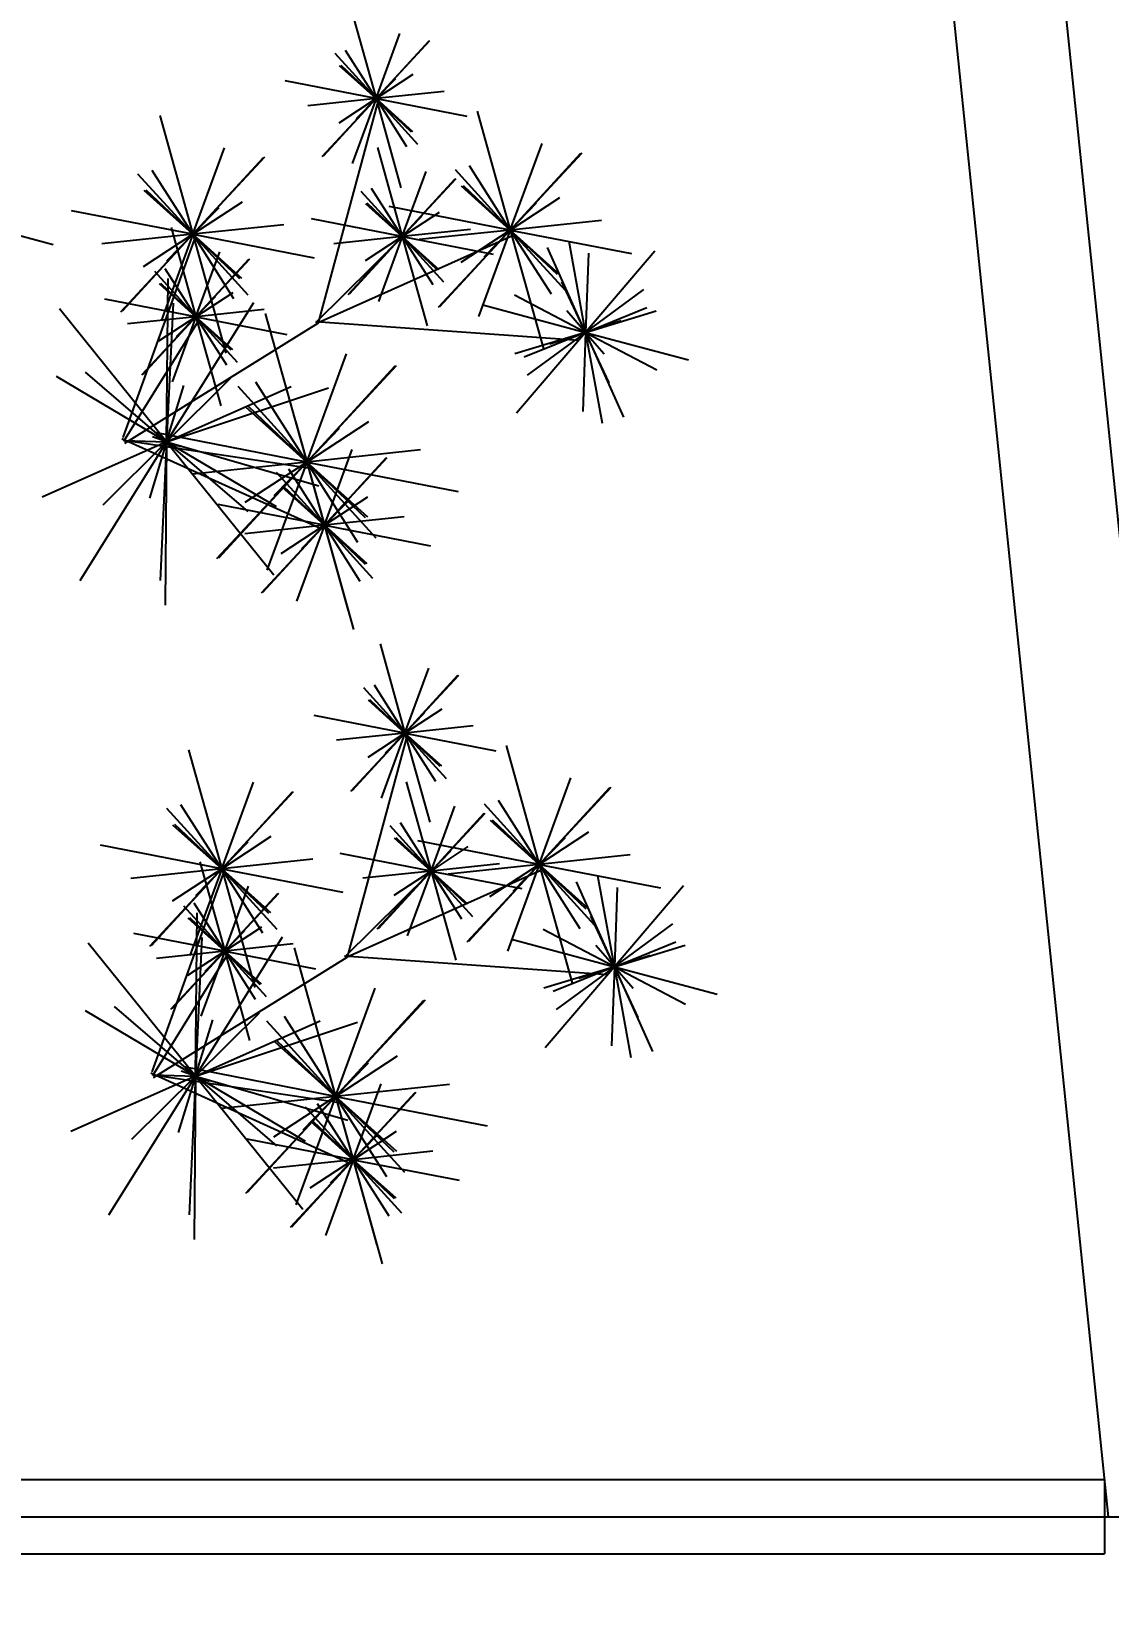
# Model space of a CAD drawing. Extents: x 2634 to 2816, y 1224 to 1357.
# Drawn here: x 2651.578 to 2653.026, y 1301.545 to 1303.673 of the extents above; entities that cross this region are included whole.
import ezdxf

# ---------------------------------------------------------------- set-up
doc = ezdxf.new("R2010")
doc.units = 0
doc.header["$LTSCALE"] = 35
doc.layers.get('0').update_dxf_attribs({"linetype": 'CONTINUOUS'})
doc.layers.get('DEFPOINTS').update_dxf_attribs({"linetype": 'CONTINUOUS'})
for name, color, linetype in [('ALVENARIA', 1, 'CONTINUOUS'), ('ESPEC', 2, 'CONTINUOUS'), ('FRACA', 2, 'CONTINUOUS'), ('MÉDIA', 4, 'CONTINUOUS')]:
    doc.layers.add(name, color=color, linetype=linetype)
doc.styles.add('REGUA60', font='times.ttf', dxfattribs={"width": 1.3})
doc.dimstyles.new('STANDARD$0', dxfattribs={"dimscale": 0.75, "dimtxt": 1.5, "dimasz": 0.01, "dimexe": 2, "dimexo": 3, "dimgap": 0.98, "dimtad": 1, "dimrnd": 0.5, "dimdsep": 46, "dimlunit": 6, "dimtxsty": 'REGUA60', "dimblk1": 'ARCHTICK', "dimblk2": 'ARCHTICK', "dimsah": 1, "dimcen": 4, "dimdle": 4, "dimclrt": 2, "dimaunit": 1, "dimadec": 0, "dimazin": 0, "dimtfac": 1, "dimtdec": 4, "dimtofl": 0, "dimtmove": 0, "dimatfit": 3, "dimldrblk": 'ARCHTICK', "dimfxl": 1, "dimtolj": 1, "dimtzin": 0, "dimarcsym": 0})

# ---------------------------------------------------------------- blocks, each defined once
blk = doc.blocks.new('*D7')
at = {"layer": 'DEFPOINTS', "color": 0}
for p in [(2637.0464, 1301.6763), (2653.1764, 1301.6763), (2653.1764, 1301.2451)]:
    blk.add_point(p, dxfattribs=at)
at = {"layer": 'ESPEC', "color": 0}
for p, q in [((2637.0464, 1301.4513), (2637.0464, 1301.0951)), ((2653.1764, 1301.4513), (2653.1764, 1301.0951)), ((2637.2339, 1301.2451), (2652.9889, 1301.2451))]:
    blk.add_line(p, q, dxfattribs=at)
for points in [[(2637.2339, 1301.2764), (2637.2339, 1301.2139), (2637.0464, 1301.2451)], [(2652.9889, 1301.2764), (2652.9889, 1301.2139), (2653.1764, 1301.2451)]]:
    blk.add_solid(points, dxfattribs=at)
at = {"layer": 'ESPEC', "color": 2, "insert": (2645.1102, 1301.3775), "char_height": 0.1125, "attachment_point": 5, "style": 'REGUA60'}
blk.add_mtext('\\A1;16.13', dxfattribs=at)
blk = doc.blocks.new('_ARCHTICK')
at = {"color": 0, "linetype": 'ByBlock', "const_width": 0.15}
blk.add_lwpolyline([(-0.5, -0.5), (0.5, 0.5)], dxfattribs=at)
blk = doc.blocks.new('*D27')
at = {"layer": 'DEFPOINTS', "color": 0}
for p in [(2652.2525, 1309.1763), (2653.3841, 1309.1763), (2653.0102, 1301.8263)]:
    blk.add_point(p, dxfattribs=at)
at = {"layer": 'ESPEC', "color": 0}
for p, q in [((2652.4775, 1309.1763), (2653.5341, 1309.1763)), ((2653.3841, 1302.0138), (2653.3841, 1308.9888)), ((2653.2352, 1301.8263), (2653.5341, 1301.8263))]:
    blk.add_line(p, q, dxfattribs=at)
for points in [[(2653.3528, 1308.9888), (2653.4153, 1308.9888), (2653.3841, 1309.1763)], [(2653.3528, 1302.0138), (2653.4153, 1302.0138), (2653.3841, 1301.8263)]]:
    blk.add_solid(points, dxfattribs=at)
at = {"layer": 'ESPEC', "color": 2, "insert": (2653.2517, 1306.0612), "char_height": 0.1125, "attachment_point": 5, "rotation": 90, "style": 'REGUA60'}
blk.add_mtext('\\A1;7.35', dxfattribs=at)

msp = doc.modelspace()

# ---------------------------------------------------------------- linework, layer by layer
at = {"layer": 'ALVENARIA'}
for p, q in [((2650.481, 1327.8263), (2653.1764, 1301.6763)), ((2651.9279, 1312.3263), (2653.0256, 1301.6763)), ((2637.0464, 1301.6763), (2653.1764, 1301.6763))]:
    msp.add_line(p, q, dxfattribs=at)
at = {"layer": 'FRACA', "extrusion": (0.784934, 0.218464, -0.579786)}
for p, q in [((2652.0077, 1303.7032, -0.044), (2652.0411, 1303.5833, -0.044)), ((2652.0411, 1303.5833, -0.044), (2652.1123, 1303.6609, 0.0224)), ((2652.0411, 1303.5833, -0.044), (2651.992, 1303.6274, 0.0616)), ((2652.0411, 1303.5833, -0.044), (2651.994, 1303.628, -0.1502)), ((2652.0411, 1303.5833, -0.044), (2651.9188, 1303.6071, -0.0451)), ((2652.0411, 1303.5833, -0.044), (2651.9698, 1303.5057, -0.1103)), ((2652.0411, 1303.5833, -0.044), (2652.0902, 1303.5392, -0.1496)), ((2652.0411, 1303.5833, -0.044), (2652.1633, 1303.5595, -0.0429)), ((2652.0411, 1303.5833, -0.044), (2652.0881, 1303.5386, 0.0623)), ((2652.0411, 1303.5833, -0.044), (2652.0744, 1303.4633, -0.044)), ((2651.7503, 1303.5607, -0.2874), (2651.7948, 1303.4008, -0.2874)), ((2652.1771, 1303.5666, -0.196), (2652.2216, 1303.4066, -0.196)), ((2652.0429, 1303.5177, 0.1877), (2652.0763, 1303.3978, 0.1877)), ((2652.2216, 1303.4066, -0.196), (2652.3166, 1303.5101, -0.1076)), ((2651.7948, 1303.4008, -0.2874), (2651.8898, 1303.5043, -0.1989)), ((2652.0763, 1303.3978, 0.1877), (2652.1475, 1303.4754, 0.2541)), ((2652.2216, 1303.4066, -0.196), (2652.1561, 1303.4655, -0.0553)), ((2652.2216, 1303.4066, -0.196), (2652.1588, 1303.4662, -0.3377)), ((2651.7948, 1303.4008, -0.2874), (2651.7293, 1303.4596, -0.1466)), ((2651.7948, 1303.4008, -0.2874), (2651.732, 1303.4604, -0.4291)), ((2652.0763, 1303.3978, 0.1877), (2652.0272, 1303.4419, 0.2933)), ((2652.0763, 1303.3978, 0.1877), (2652.0292, 1303.4425, 0.0815)), ((2651.7948, 1303.4008, -0.2874), (2651.6318, 1303.4325, -0.2889)), ((2652.0763, 1303.3978, 0.1877), (2651.9541, 1303.4216, 0.1866)), ((2652.2216, 1303.4066, -0.196), (2652.0586, 1303.4384, -0.1975)), ((2651.7948, 1303.4008, -0.2874), (2651.6998, 1303.2973, -0.3759)), ((2651.7655, 1303.4099, -0.03), (2651.7988, 1303.29, -0.03)), ((2651.7948, 1303.4008, -0.2874), (2651.8602, 1303.342, -0.4282)), ((2651.7948, 1303.4008, -0.2874), (2651.9577, 1303.3691, -0.286)), ((2651.7948, 1303.4008, -0.2874), (2651.8575, 1303.3412, -0.1457)), ((2651.7948, 1303.4008, -0.2874), (2651.8393, 1303.2409, -0.2874)), ((2652.2216, 1303.4066, -0.196), (2652.1266, 1303.3031, -0.2845)), ((2652.2216, 1303.4066, -0.196), (2652.287, 1303.3478, -0.3368)), ((2652.2216, 1303.4066, -0.196), (2652.3846, 1303.3749, -0.1946)), ((2652.2216, 1303.4066, -0.196), (2652.2844, 1303.3471, -0.0544)), ((2652.2216, 1303.4066, -0.196), (2652.2661, 1303.2467, -0.196)), ((2652.0763, 1303.3978, 0.1877), (2652.005, 1303.3202, 0.1214)), ((2652.0763, 1303.3978, 0.1877), (2652.1254, 1303.3536, 0.0821)), ((2652.0763, 1303.3978, 0.1877), (2652.1985, 1303.374, 0.1888)), ((2652.0763, 1303.3978, 0.1877), (2652.1234, 1303.3531, 0.294)), ((2652.0763, 1303.3978, 0.1877), (2652.1097, 1303.2778, 0.1877)), ((2651.7988, 1303.29, -0.03), (2651.8701, 1303.3676, 0.0363)), ((2651.7988, 1303.29, -0.03), (2651.7518, 1303.3347, -0.1363)), ((2651.7988, 1303.29, -0.03), (2651.6766, 1303.3138, -0.0311)), ((2651.7988, 1303.29, -0.03), (2651.7498, 1303.3341, 0.0755)), ((2651.8922, 1303.2945, -0.1847), (2651.9479, 1303.0946, -0.1847)), ((2651.7988, 1303.29, -0.03), (2651.7276, 1303.2124, -0.0964)), ((2651.7988, 1303.29, -0.03), (2651.8479, 1303.2459, -0.1356)), ((2651.7988, 1303.29, -0.03), (2651.9211, 1303.2662, -0.029)), ((2651.7988, 1303.29, -0.03), (2651.8459, 1303.2453, 0.0762)), ((2651.7988, 1303.29, -0.03), (2651.8322, 1303.17, -0.03)), ((2651.9479, 1303.0946, -0.1847), (2652.0666, 1303.224, -0.0741)), ((2651.9479, 1303.0946, -0.1847), (2651.8661, 1303.1682, -0.0088)), ((2651.9479, 1303.0946, -0.1847), (2651.8694, 1303.1691, -0.3618)), ((2651.9327, 1303.1495, 0.1657), (2651.9716, 1303.0096, 0.1657)), ((2651.9479, 1303.0946, -0.1847), (2651.7442, 1303.1342, -0.1866)), ((2651.9479, 1303.0946, -0.1847), (2651.8291, 1302.9652, -0.2953)), ((2651.9479, 1303.0946, -0.1847), (2652.0297, 1303.0211, -0.3607)), ((2651.9479, 1303.0946, -0.1847), (2652.1516, 1303.055, -0.1829)), ((2651.9479, 1303.0946, -0.1847), (2652.0263, 1303.0201, -0.0077)), ((2651.9479, 1303.0946, -0.1847), (2652.0035, 1302.8947, -0.1847)), ((2651.9716, 1303.0096, 0.1657), (2652.0547, 1303.1001, 0.2431)), ((2651.9716, 1303.0096, 0.1657), (2651.9143, 1303.0611, 0.2889)), ((2651.9716, 1303.0096, 0.1657), (2651.9167, 1303.0617, 0.0418)), ((2651.9716, 1303.0096, 0.1657), (2651.829, 1303.0373, 0.1644)), ((2651.9716, 1303.0096, 0.1657), (2651.8885, 1302.919, 0.0883)), ((2651.9716, 1303.0096, 0.1657), (2652.0289, 1302.9581, 0.0425)), ((2651.9716, 1303.0096, 0.1657), (2652.1142, 1302.9818, 0.167)), ((2651.9716, 1303.0096, 0.1657), (2652.0265, 1302.9574, 0.2897)), ((2651.9716, 1303.0096, 0.1657), (2652.0106, 1302.8696, 0.1657)), ((2652.0465, 1302.8501, -0.044), (2652.0799, 1302.7302, -0.044)), ((2652.0799, 1302.7302, -0.044), (2652.1511, 1302.8078, 0.0224)), ((2652.0799, 1302.7302, -0.044), (2652.0308, 1302.7743, 0.0616)), ((2652.0799, 1302.7302, -0.044), (2652.0328, 1302.7749, -0.1502)), ((2652.0799, 1302.7302, -0.044), (2651.9577, 1302.7539, -0.0451)), ((2652.0799, 1302.7302, -0.044), (2652.0086, 1302.6525, -0.1103)), ((2652.0799, 1302.7302, -0.044), (2652.1133, 1302.6102, -0.044)), ((2652.0799, 1302.7302, -0.044), (2652.127, 1302.6855, 0.0623)), ((2652.0799, 1302.7302, -0.044), (2652.2021, 1302.7064, -0.0429)), ((2652.0799, 1302.7302, -0.044), (2652.129, 1302.686, -0.1496)), ((2651.7891, 1302.7076, -0.2874), (2651.8336, 1302.5477, -0.2874)), ((2652.2159, 1302.7134, -0.196), (2652.2604, 1302.5535, -0.196)), ((2652.0817, 1302.6646, 0.1877), (2652.1151, 1302.5446, 0.1877)), ((2652.2604, 1302.5535, -0.196), (2652.3554, 1302.657, -0.1076)), ((2651.8336, 1302.5477, -0.2874), (2651.9286, 1302.6512, -0.1989)), ((2652.1151, 1302.5446, 0.1877), (2652.1864, 1302.6223, 0.2541)), ((2652.2604, 1302.5535, -0.196), (2652.195, 1302.6124, -0.0553)), ((2652.2604, 1302.5535, -0.196), (2652.1976, 1302.6131, -0.3377)), ((2651.8336, 1302.5477, -0.2874), (2651.7681, 1302.6065, -0.1466)), ((2651.8336, 1302.5477, -0.2874), (2651.7708, 1302.6073, -0.4291)), ((2651.8336, 1302.5477, -0.2874), (2651.6706, 1302.5794, -0.2889)), ((2652.1151, 1302.5446, 0.1877), (2652.066, 1302.5888, 0.2933)), ((2652.1151, 1302.5446, 0.1877), (2652.068, 1302.5893, 0.0815)), ((2652.2604, 1302.5535, -0.196), (2652.0975, 1302.5852, -0.1975)), ((2651.8336, 1302.5477, -0.2874), (2651.7386, 1302.4442, -0.3759)), ((2651.8043, 1302.5568, -0.03), (2651.8377, 1302.4369, -0.03)), ((2651.8336, 1302.5477, -0.2874), (2651.8781, 1302.3878, -0.2874)), ((2651.8336, 1302.5477, -0.2874), (2651.8964, 1302.4881, -0.1457)), ((2651.8336, 1302.5477, -0.2874), (2651.9966, 1302.516, -0.286)), ((2651.8336, 1302.5477, -0.2874), (2651.899, 1302.4888, -0.4282)), ((2652.1151, 1302.5446, 0.1877), (2651.9929, 1302.5684, 0.1866)), ((2652.2604, 1302.5535, -0.196), (2652.1654, 1302.45, -0.2845)), ((2652.2604, 1302.5535, -0.196), (2652.3049, 1302.3936, -0.196)), ((2652.2604, 1302.5535, -0.196), (2652.3232, 1302.4939, -0.0544)), ((2652.2604, 1302.5535, -0.196), (2652.4234, 1302.5218, -0.1946)), ((2652.2604, 1302.5535, -0.196), (2652.3259, 1302.4947, -0.3368)), ((2652.1151, 1302.5446, 0.1877), (2652.0439, 1302.467, 0.1214)), ((2652.1151, 1302.5446, 0.1877), (2652.1485, 1302.4247, 0.1877)), ((2652.1151, 1302.5446, 0.1877), (2652.1622, 1302.5, 0.294)), ((2652.1151, 1302.5446, 0.1877), (2652.2373, 1302.5209, 0.1888)), ((2652.1151, 1302.5446, 0.1877), (2652.1642, 1302.5005, 0.0821)), ((2651.8377, 1302.4369, -0.03), (2651.9089, 1302.5145, 0.0363)), ((2651.8377, 1302.4369, -0.03), (2651.7886, 1302.481, 0.0755)), ((2651.8377, 1302.4369, -0.03), (2651.7906, 1302.4816, -0.1363)), ((2651.8377, 1302.4369, -0.03), (2651.7155, 1302.4606, -0.0311)), ((2651.9311, 1302.4414, -0.1847), (2651.9867, 1302.2415, -0.1847)), ((2651.8377, 1302.4369, -0.03), (2651.7664, 1302.3592, -0.0964)), ((2651.8377, 1302.4369, -0.03), (2651.8711, 1302.3169, -0.03)), ((2651.8377, 1302.4369, -0.03), (2651.8848, 1302.3922, 0.0762)), ((2651.8377, 1302.4369, -0.03), (2651.9599, 1302.4131, -0.029)), ((2651.8377, 1302.4369, -0.03), (2651.8868, 1302.3927, -0.1356)), ((2651.9867, 1302.2415, -0.1847), (2652.1055, 1302.3709, -0.0741)), ((2651.9867, 1302.2415, -0.1847), (2651.9049, 1302.315, -0.0088)), ((2651.9867, 1302.2415, -0.1847), (2651.9082, 1302.316, -0.3618)), ((2651.9715, 1302.2964, 0.1657), (2652.0104, 1302.1564, 0.1657)), ((2651.9867, 1302.2415, -0.1847), (2651.783, 1302.2811, -0.1866)), ((2651.9867, 1302.2415, -0.1847), (2651.868, 1302.1121, -0.2953)), ((2651.9867, 1302.2415, -0.1847), (2652.0423, 1302.0416, -0.1847)), ((2651.9867, 1302.2415, -0.1847), (2652.0652, 1302.167, -0.0077)), ((2651.9867, 1302.2415, -0.1847), (2652.1904, 1302.2019, -0.1829)), ((2651.9867, 1302.2415, -0.1847), (2652.0685, 1302.1679, -0.3607)), ((2652.0104, 1302.1564, 0.1657), (2652.0936, 1302.247, 0.2431)), ((2652.0104, 1302.1564, 0.1657), (2651.9532, 1302.2079, 0.2889)), ((2652.0104, 1302.1564, 0.1657), (2651.9555, 1302.2086, 0.0418)), ((2652.0104, 1302.1564, 0.1657), (2651.8678, 1302.1842, 0.1644)), ((2652.0104, 1302.1564, 0.1657), (2651.9273, 1302.0659, 0.0883)), ((2652.0104, 1302.1564, 0.1657), (2652.0494, 1302.0165, 0.1657)), ((2652.0104, 1302.1564, 0.1657), (2652.0654, 1302.1043, 0.2897)), ((2652.0104, 1302.1564, 0.1657), (2652.153, 1302.1287, 0.167)), ((2652.0104, 1302.1564, 0.1657), (2652.0677, 1302.105, 0.0425))]:
    msp.add_line(p, q, dxfattribs=at)
at = {"layer": 'FRACA', "extrusion": (-0.801363, -0.443394, -0.401521)}
for p, q in [((2652.0411, 1303.5833, -0.044), (2652.0731, 1303.6707, -0.0361)), ((2651.9855, 1303.6444, -0.0005), (2652.0411, 1303.5833, -0.044)), ((2652.0411, 1303.5833, -0.044), (2652, 1303.6478, -0.0975)), ((2652.0411, 1303.5833, -0.044), (2652.0911, 1303.616, -0.1157)), ((2652.0411, 1303.5833, -0.044), (2652.0676, 1303.6105, 0.0413)), ((2652.0411, 1303.5833, -0.044), (2651.991, 1303.5505, 0.0278)), ((2652.0411, 1303.5833, -0.044), (2652.009, 1303.4959, -0.0518)), ((2652.0411, 1303.5833, -0.044), (2652.0145, 1303.5561, -0.1293)), ((2652.0411, 1303.5833, -0.044), (2652.0821, 1303.5187, 0.0096)), ((2652.0411, 1303.5833, -0.044), (2652.0967, 1303.5222, -0.0875)), ((2651.7948, 1303.4008, -0.2874), (2651.8375, 1303.5173, -0.2769)), ((2652.2216, 1303.4066, -0.196), (2652.2643, 1303.5231, -0.1856)), ((2651.7948, 1303.4008, -0.2874), (2651.74, 1303.4868, -0.3588)), ((2652.0763, 1303.3978, 0.1877), (2652.1083, 1303.4851, 0.1956)), ((2652.1474, 1303.4881, -0.1381), (2652.2216, 1303.4066, -0.196)), ((2652.2216, 1303.4066, -0.196), (2652.1668, 1303.4927, -0.2675)), ((2651.7206, 1303.4823, -0.2294), (2651.7948, 1303.4008, -0.2874)), ((2651.7948, 1303.4008, -0.2874), (2651.8615, 1303.4445, -0.383)), ((2652.0207, 1303.4589, 0.2312), (2652.0763, 1303.3978, 0.1877)), ((2652.0763, 1303.3978, 0.1877), (2652.0352, 1303.4623, 0.1342)), ((2652.2216, 1303.4066, -0.196), (2652.2883, 1303.4503, -0.2917)), ((2652.2216, 1303.4066, -0.196), (2652.257, 1303.443, -0.0823)), ((2651.7948, 1303.4008, -0.2874), (2651.8301, 1303.4371, -0.1737)), ((2652.0763, 1303.3978, 0.1877), (2652.1263, 1303.4305, 0.116)), ((2652.0763, 1303.3978, 0.1877), (2652.1028, 1303.425, 0.273)), ((2651.7948, 1303.4008, -0.2874), (2651.7281, 1303.3571, -0.1918)), ((2651.7948, 1303.4008, -0.2874), (2651.752, 1303.2843, -0.2979)), ((2651.7948, 1303.4008, -0.2874), (2651.7594, 1303.3645, -0.4011)), ((2651.7948, 1303.4008, -0.2874), (2651.8495, 1303.3147, -0.216)), ((2651.7948, 1303.4008, -0.2874), (2651.8689, 1303.3193, -0.3454)), ((2652.2216, 1303.4066, -0.196), (2652.1549, 1303.363, -0.1004)), ((2652.2216, 1303.4066, -0.196), (2652.1788, 1303.2902, -0.2065)), ((2652.2216, 1303.4066, -0.196), (2652.1862, 1303.3703, -0.3098)), ((2652.2216, 1303.4066, -0.196), (2652.2764, 1303.3206, -0.1246)), ((2652.2216, 1303.4066, -0.196), (2652.2957, 1303.3252, -0.254)), ((2651.7988, 1303.29, -0.03), (2651.8309, 1303.3774, -0.0222)), ((2652.0763, 1303.3978, 0.1877), (2652.0263, 1303.365, 0.2595)), ((2652.0763, 1303.3978, 0.1877), (2652.0442, 1303.3104, 0.1799)), ((2652.0763, 1303.3978, 0.1877), (2652.0497, 1303.3705, 0.1024)), ((2652.0763, 1303.3978, 0.1877), (2652.1174, 1303.3332, 0.2413)), ((2652.0763, 1303.3978, 0.1877), (2652.1319, 1303.3367, 0.1442)), ((2651.7432, 1303.3511, 0.0135), (2651.7988, 1303.29, -0.03)), ((2651.7988, 1303.29, -0.03), (2651.7578, 1303.3545, -0.0836)), ((2651.7988, 1303.29, -0.03), (2651.8489, 1303.3227, -0.1018)), ((2651.7988, 1303.29, -0.03), (2651.8254, 1303.3172, 0.0553)), ((2651.7988, 1303.29, -0.03), (2651.7488, 1303.2572, 0.0417)), ((2651.7988, 1303.29, -0.03), (2651.7668, 1303.2026, -0.0379)), ((2651.7988, 1303.29, -0.03), (2651.7723, 1303.2628, -0.1153)), ((2651.7988, 1303.29, -0.03), (2651.8399, 1303.2254, 0.0235)), ((2651.7988, 1303.29, -0.03), (2651.8545, 1303.2289, -0.0735)), ((2651.9479, 1303.0946, -0.1847), (2652.0013, 1303.2402, -0.1716)), ((2651.8552, 1303.1965, -0.1122), (2651.9479, 1303.0946, -0.1847)), ((2651.9479, 1303.0946, -0.1847), (2651.8794, 1303.2022, -0.274)), ((2651.9479, 1303.0946, -0.1847), (2652.0312, 1303.1492, -0.3043)), ((2651.9479, 1303.0946, -0.1847), (2651.9921, 1303.14, -0.0426)), ((2651.9716, 1303.0096, 0.1657), (2652.009, 1303.1115, 0.1749)), ((2651.9479, 1303.0946, -0.1847), (2651.8645, 1303.04, -0.0652)), ((2651.9479, 1303.0946, -0.1847), (2651.8944, 1302.949, -0.1978)), ((2651.9479, 1303.0946, -0.1847), (2651.9037, 1303.0492, -0.3269)), ((2651.9067, 1303.0809, 0.2165), (2651.9716, 1303.0096, 0.1657)), ((2651.9716, 1303.0096, 0.1657), (2651.9237, 1303.0849, 0.1032)), ((2651.9479, 1303.0946, -0.1847), (2652.0163, 1302.987, -0.0955)), ((2651.9479, 1303.0946, -0.1847), (2652.0406, 1302.9928, -0.2572)), ((2651.9716, 1303.0096, 0.1657), (2652.03, 1303.0478, 0.082)), ((2651.9716, 1303.0096, 0.1657), (2652.0026, 1303.0413, 0.2652)), ((2651.9716, 1303.0096, 0.1657), (2651.9133, 1302.9713, 0.2494)), ((2651.9716, 1303.0096, 0.1657), (2651.9342, 1302.9076, 0.1565)), ((2651.9716, 1303.0096, 0.1657), (2651.9407, 1302.9778, 0.0662)), ((2651.9716, 1303.0096, 0.1657), (2652.0195, 1302.9343, 0.2282)), ((2651.9716, 1303.0096, 0.1657), (2652.0365, 1302.9383, 0.115)), ((2652.0799, 1302.7302, -0.044), (2652.1119, 1302.8175, -0.0361)), ((2652.0243, 1302.7913, -0.0005), (2652.0799, 1302.7302, -0.044)), ((2652.0799, 1302.7302, -0.044), (2652.0388, 1302.7947, -0.0975)), ((2652.0799, 1302.7302, -0.044), (2652.1299, 1302.7629, -0.1157)), ((2652.0799, 1302.7302, -0.044), (2652.1064, 1302.7574, 0.0413)), ((2652.0799, 1302.7302, -0.044), (2652.0299, 1302.6974, 0.0278)), ((2652.0799, 1302.7302, -0.044), (2652.0478, 1302.6428, -0.0518)), ((2652.0799, 1302.7302, -0.044), (2652.0534, 1302.7029, -0.1293)), ((2652.0799, 1302.7302, -0.044), (2652.1355, 1302.669, -0.0875)), ((2652.0799, 1302.7302, -0.044), (2652.121, 1302.6656, 0.0096)), ((2651.8336, 1302.5477, -0.2874), (2651.8763, 1302.6642, -0.2769)), ((2652.2604, 1302.5535, -0.196), (2652.3032, 1302.67, -0.1856)), ((2651.8336, 1302.5477, -0.2874), (2651.7788, 1302.6337, -0.3588)), ((2652.1863, 1302.635, -0.1381), (2652.2604, 1302.5535, -0.196)), ((2652.2604, 1302.5535, -0.196), (2652.2056, 1302.6396, -0.2675)), ((2651.7594, 1302.6292, -0.2294), (2651.8336, 1302.5477, -0.2874)), ((2652.1151, 1302.5446, 0.1877), (2652.1472, 1302.632, 0.1956)), ((2651.8336, 1302.5477, -0.2874), (2651.9003, 1302.5913, -0.383)), ((2652.0595, 1302.6058, 0.2312), (2652.1151, 1302.5446, 0.1877)), ((2652.1151, 1302.5446, 0.1877), (2652.074, 1302.6092, 0.1342)), ((2652.2604, 1302.5535, -0.196), (2652.3271, 1302.5972, -0.2917)), ((2652.2604, 1302.5535, -0.196), (2652.2958, 1302.5898, -0.0823)), ((2651.8336, 1302.5477, -0.2874), (2651.869, 1302.584, -0.1737)), ((2652.1151, 1302.5446, 0.1877), (2652.1651, 1302.5774, 0.116)), ((2652.1151, 1302.5446, 0.1877), (2652.1416, 1302.5719, 0.273)), ((2651.8336, 1302.5477, -0.2874), (2651.7669, 1302.504, -0.1918)), ((2651.8336, 1302.5477, -0.2874), (2651.7908, 1302.4312, -0.2979)), ((2651.8336, 1302.5477, -0.2874), (2651.7982, 1302.5114, -0.4011)), ((2651.8336, 1302.5477, -0.2874), (2651.9077, 1302.4662, -0.3454)), ((2651.8336, 1302.5477, -0.2874), (2651.8884, 1302.4616, -0.216)), ((2652.2604, 1302.5535, -0.196), (2652.1937, 1302.5098, -0.1004)), ((2652.2604, 1302.5535, -0.196), (2652.2177, 1302.437, -0.2065)), ((2652.2604, 1302.5535, -0.196), (2652.225, 1302.5172, -0.3098)), ((2652.2604, 1302.5535, -0.196), (2652.3346, 1302.472, -0.254)), ((2652.2604, 1302.5535, -0.196), (2652.3152, 1302.4675, -0.1246)), ((2652.1151, 1302.5446, 0.1877), (2652.0651, 1302.5119, 0.2595)), ((2652.1151, 1302.5446, 0.1877), (2652.083, 1302.4573, 0.1799)), ((2652.1151, 1302.5446, 0.1877), (2652.0886, 1302.5174, 0.1024)), ((2652.1151, 1302.5446, 0.1877), (2652.1707, 1302.4835, 0.1442)), ((2652.1151, 1302.5446, 0.1877), (2652.1562, 1302.4801, 0.2413)), ((2651.8377, 1302.4369, -0.03), (2651.8697, 1302.5242, -0.0222)), ((2651.7821, 1302.498, 0.0135), (2651.8377, 1302.4369, -0.03)), ((2651.8377, 1302.4369, -0.03), (2651.7966, 1302.5014, -0.0836)), ((2651.8377, 1302.4369, -0.03), (2651.8877, 1302.4696, -0.1018)), ((2651.8377, 1302.4369, -0.03), (2651.8642, 1302.4641, 0.0553)), ((2651.8377, 1302.4369, -0.03), (2651.7877, 1302.4041, 0.0417)), ((2651.8377, 1302.4369, -0.03), (2651.8056, 1302.3495, -0.0379)), ((2651.8377, 1302.4369, -0.03), (2651.8111, 1302.4096, -0.1153)), ((2651.8377, 1302.4369, -0.03), (2651.8933, 1302.3757, -0.0735)), ((2651.8377, 1302.4369, -0.03), (2651.8788, 1302.3723, 0.0235)), ((2651.9867, 1302.2415, -0.1847), (2652.0401, 1302.3871, -0.1716)), ((2651.894, 1302.3433, -0.1122), (2651.9867, 1302.2415, -0.1847)), ((2651.9867, 1302.2415, -0.1847), (2651.9182, 1302.349, -0.274)), ((2651.9867, 1302.2415, -0.1847), (2652.0701, 1302.2961, -0.3043)), ((2651.9867, 1302.2415, -0.1847), (2652.0309, 1302.2869, -0.0426)), ((2652.0104, 1302.1564, 0.1657), (2652.0478, 1302.2584, 0.1749)), ((2651.9867, 1302.2415, -0.1847), (2651.9033, 1302.1869, -0.0652)), ((2651.9867, 1302.2415, -0.1847), (2651.9333, 1302.0959, -0.1978)), ((2651.9867, 1302.2415, -0.1847), (2651.9425, 1302.1961, -0.3269)), ((2652.0104, 1302.1564, 0.1657), (2651.9625, 1302.2317, 0.1032)), ((2651.9867, 1302.2415, -0.1847), (2652.0794, 1302.1396, -0.2572)), ((2651.9867, 1302.2415, -0.1847), (2652.0552, 1302.1339, -0.0955)), ((2651.9456, 1302.2277, 0.2165), (2652.0104, 1302.1564, 0.1657)), ((2652.0104, 1302.1564, 0.1657), (2652.0688, 1302.1947, 0.082)), ((2652.0104, 1302.1564, 0.1657), (2652.0414, 1302.1882, 0.2652)), ((2652.0104, 1302.1564, 0.1657), (2651.9521, 1302.1182, 0.2494)), ((2652.0104, 1302.1564, 0.1657), (2651.973, 1302.0545, 0.1565)), ((2652.0104, 1302.1564, 0.1657), (2651.9795, 1302.1247, 0.0662)), ((2652.0104, 1302.1564, 0.1657), (2652.0753, 1302.0851, 0.115)), ((2652.0104, 1302.1564, 0.1657), (2652.0584, 1302.0811, 0.2282))]:
    msp.add_line(p, q, dxfattribs=at)
at = {"layer": 'FRACA', "extrusion": (0.336367, 0.093618, 0.937066)}
for p, q in [((2652.0411, 1303.5833, -0.044), (2652.1136, 1303.6613, -0.1085)), ((2651.9686, 1303.5053, 0.0206), (2652.0411, 1303.5833, -0.044)), ((2652.2216, 1303.4066, -0.196), (2652.3182, 1303.5106, -0.2821)), ((2651.7948, 1303.4008, -0.2874), (2651.8914, 1303.5048, -0.3735)), ((2652.0763, 1303.3978, 0.1877), (2652.1488, 1303.4757, 0.1232)), ((2651.6981, 1303.2968, -0.2013), (2651.7948, 1303.4008, -0.2874)), ((2652.1249, 1303.3027, -0.11), (2652.2216, 1303.4066, -0.196)), ((2652.0038, 1303.3198, 0.2523), (2652.0763, 1303.3978, 0.1877)), ((2651.7988, 1303.29, -0.03), (2651.8713, 1303.368, -0.0946)), ((2651.7264, 1303.212, 0.0345), (2651.7988, 1303.29, -0.03)), ((2651.9479, 1303.0946, -0.1847), (2652.0687, 1303.2246, -0.2924)), ((2651.9716, 1303.0096, 0.1657), (2652.0562, 1303.1005, 0.0904)), ((2651.8271, 1302.9647, -0.0771), (2651.9479, 1303.0946, -0.1847)), ((2651.887, 1302.9186, 0.241), (2651.9716, 1303.0096, 0.1657)), ((2652.0799, 1302.7302, -0.044), (2652.1524, 1302.8081, -0.1085)), ((2652.0074, 1302.6522, 0.0206), (2652.0799, 1302.7302, -0.044)), ((2652.2604, 1302.5535, -0.196), (2652.3571, 1302.6575, -0.2821)), ((2651.8336, 1302.5477, -0.2874), (2651.9302, 1302.6516, -0.3735)), ((2652.1151, 1302.5446, 0.1877), (2652.1876, 1302.6226, 0.1232)), ((2651.7369, 1302.4437, -0.2013), (2651.8336, 1302.5477, -0.2874)), ((2652.1638, 1302.4496, -0.11), (2652.2604, 1302.5535, -0.196)), ((2652.0426, 1302.4667, 0.2523), (2652.1151, 1302.5446, 0.1877)), ((2651.8377, 1302.4369, -0.03), (2651.9102, 1302.5148, -0.0946)), ((2651.7652, 1302.3589, 0.0345), (2651.8377, 1302.4369, -0.03)), ((2651.9867, 1302.2415, -0.1847), (2652.1075, 1302.3714, -0.2924)), ((2651.8659, 1302.1115, -0.0771), (2651.9867, 1302.2415, -0.1847)), ((2652.0104, 1302.1564, 0.1657), (2652.095, 1302.2474, 0.0904)), ((2651.9259, 1302.0655, 0.241), (2652.0104, 1302.1564, 0.1657))]:
    msp.add_line(p, q, dxfattribs=at)
at = {"layer": 'FRACA', "extrusion": (0.261757, 0.706282, -0.657761)}
for p, q in [((2652.1329, 1303.593, -0.0299), (2652.0411, 1303.5833, -0.044)), ((2652.0411, 1303.5833, -0.044), (2651.9493, 1303.5736, -0.0581)), ((2651.7948, 1303.4008, -0.2874), (2651.6724, 1303.3879, -0.3062)), ((2651.9172, 1303.4137, -0.2686), (2651.7948, 1303.4008, -0.2874)), ((2652.1681, 1303.4075, 0.2018), (2652.0763, 1303.3978, 0.1877)), ((2652.2216, 1303.4066, -0.196), (2652.0992, 1303.3937, -0.2148)), ((2652.344, 1303.4196, -0.1773), (2652.2216, 1303.4066, -0.196)), ((2652.0763, 1303.3978, 0.1877), (2651.9845, 1303.3881, 0.1736)), ((2651.8907, 1303.2997, -0.0159), (2651.7988, 1303.29, -0.03)), ((2651.7988, 1303.29, -0.03), (2651.707, 1303.2803, -0.0441)), ((2652.1009, 1303.1108, -0.1612), (2651.9479, 1303.0946, -0.1847)), ((2651.9479, 1303.0946, -0.1847), (2651.7949, 1303.0784, -0.2082)), ((2652.0787, 1303.0209, 0.1822), (2651.9716, 1303.0096, 0.1657)), ((2651.9716, 1303.0096, 0.1657), (2651.8645, 1302.9982, 0.1493)), ((2652.1717, 1302.7399, -0.0299), (2652.0799, 1302.7302, -0.044)), ((2652.0799, 1302.7302, -0.044), (2651.9881, 1302.7205, -0.0581)), ((2651.8336, 1302.5477, -0.2874), (2651.7112, 1302.5347, -0.3062)), ((2651.956, 1302.5606, -0.2686), (2651.8336, 1302.5477, -0.2874)), ((2652.2069, 1302.5543, 0.2018), (2652.1151, 1302.5446, 0.1877)), ((2652.2604, 1302.5535, -0.196), (2652.138, 1302.5406, -0.2148)), ((2652.3828, 1302.5665, -0.1773), (2652.2604, 1302.5535, -0.196)), ((2652.1151, 1302.5446, 0.1877), (2652.0233, 1302.5349, 0.1736)), ((2651.9295, 1302.4466, -0.0159), (2651.8377, 1302.4369, -0.03)), ((2651.8377, 1302.4369, -0.03), (2651.7459, 1302.4272, -0.0441)), ((2652.1397, 1302.2576, -0.1612), (2651.9867, 1302.2415, -0.1847)), ((2651.9867, 1302.2415, -0.1847), (2651.8337, 1302.2253, -0.2082)), ((2652.1175, 1302.1678, 0.1822), (2652.0104, 1302.1564, 0.1657)), ((2652.0104, 1302.1564, 0.1657), (2651.9033, 1302.1451, 0.1493))]:
    msp.add_line(p, q, dxfattribs=at)
at = {"layer": 'FRACA', "extrusion": (-0.26813, 0.963383, -1.83772e-16)}
for p, q in [((2651.9638, 1303.282, 0.0007), (2652.0432, 1303.5757, -0.044)), ((2651.9635, 1303.2822), (2652.2237, 1303.399, -0.196)), ((2651.7012, 1303.1277, 0.0036), (2651.7969, 1303.3932, -0.2874)), ((2651.7019, 1303.1228, 0.0043), (2651.801, 1303.2824, -0.03)), ((2651.7033, 1303.1201, 0.0036), (2651.9636, 1303.2818, 0.0007)), ((2651.7024, 1303.1239, 0.0029), (2651.95, 1303.087, -0.1847)), ((2652.0027, 1302.4289, 0.0007), (2652.082, 1302.7225, -0.044)), ((2651.74, 1302.2746, 0.0036), (2651.8357, 1302.54, -0.2874)), ((2652.0024, 1302.4291), (2652.2625, 1302.5459, -0.196)), ((2651.7408, 1302.2696, 0.0043), (2651.8398, 1302.4292, -0.03)), ((2651.7421, 1302.267, 0.0036), (2652.0024, 1302.4287, 0.0007)), ((2651.7412, 1302.2707, 0.0029), (2651.9888, 1302.2338, -0.1847))]:
    msp.add_line(p, q, dxfattribs=at)
at = {"layer": 'FRACA', "extrusion": (-0.376266, 0.119452, 0.918779)}
for p, q in [((2651.4686, 1303.4241, 0.0499), (2651.6068, 1303.3872, 0.0747)), ((2652.1845, 1303.3059, 0.025), (2652.3228, 1303.269, 0.0499)), ((2652.3228, 1303.269, 0.0499), (2652.4611, 1303.2321, 0.0747)), ((2652.2233, 1302.4528, 0.025), (2652.3616, 1302.4159, 0.0499)), ((2652.3616, 1302.4159, 0.0499), (2652.4999, 1302.379, 0.0747))]:
    msp.add_line(p, q, dxfattribs=at)
at = {"layer": 'FRACA', "extrusion": (0.509604, 0.710718, -0.484958)}
for p, q in [((2651.9602, 1303.2821, 0.0052), (2652.0743, 1303.395, 0.1897)), ((2651.6993, 1303.1263, 0.0081), (2651.9681, 1303.0046, 0.1691)), ((2651.999, 1302.429, 0.0052), (2652.1131, 1302.5418, 0.1897)), ((2651.7381, 1302.2732, 0.0081), (2652.0069, 1302.1515, 0.1691))]:
    msp.add_line(p, q, dxfattribs=at)
at = {"layer": 'FRACA', "extrusion": (0.744227, -0.659012, 0.108762)}
for p, q in [((2652.3228, 1303.269, 0.0499), (2652.2716, 1303.383, 0.124)), ((2652.3228, 1303.269, 0.0499), (2652.3007, 1303.3911, -0.0258)), ((2652.4158, 1303.378, 0.0738), (2652.3228, 1303.269, 0.0499)), ((2652.3228, 1303.269, 0.0499), (2652.4178, 1303.2978, -0.0562)), ((2652.3228, 1303.269, 0.0499), (2652.3708, 1303.2848, 0.1861)), ((2652.3228, 1303.269, 0.0499), (2652.2278, 1303.2402, 0.1559)), ((2652.3228, 1303.269, 0.0499), (2652.2298, 1303.1601, 0.0259)), ((2652.3228, 1303.269, 0.0499), (2652.2748, 1303.2533, -0.0864)), ((2652.3228, 1303.269, 0.0499), (2652.374, 1303.155, -0.0243)), ((2652.3228, 1303.269, 0.0499), (2652.3449, 1303.147, 0.1255)), ((2652.3616, 1302.4159, 0.0499), (2652.3104, 1302.5299, 0.124)), ((2652.3616, 1302.4159, 0.0499), (2652.3395, 1302.538, -0.0258)), ((2652.4546, 1302.5249, 0.0738), (2652.3616, 1302.4159, 0.0499)), ((2652.3616, 1302.4159, 0.0499), (2652.4566, 1302.4447, -0.0562)), ((2652.3616, 1302.4159, 0.0499), (2652.4096, 1302.4316, 0.1861)), ((2652.3616, 1302.4159, 0.0499), (2652.2666, 1302.3871, 0.1559)), ((2652.3616, 1302.4159, 0.0499), (2652.2686, 1302.3069, 0.0259)), ((2652.3616, 1302.4159, 0.0499), (2652.3136, 1302.4002, -0.0864)), ((2652.3616, 1302.4159, 0.0499), (2652.3837, 1302.2938, 0.1255)), ((2652.3616, 1302.4159, 0.0499), (2652.4128, 1302.3019, -0.0243))]:
    msp.add_line(p, q, dxfattribs=at)
at = {"layer": 'FRACA', "extrusion": (-0.342493, 0.21032, -0.915677)}
for p, q in [((2652.3266, 1303.3754, 0.0729), (2652.3228, 1303.269, 0.0499)), ((2652.3228, 1303.269, 0.0499), (2652.2272, 1303.3192, 0.0643)), ((2652.3228, 1303.269, 0.0499), (2652.4012, 1303.3267, 0.0009)), ((2652.3228, 1303.269, 0.0499), (2652.2977, 1303.2977, 0.1519)), ((2652.3228, 1303.269, 0.0499), (2652.4053, 1303.3023, 0.1127)), ((2652.3228, 1303.269, 0.0499), (2652.2403, 1303.2357, -0.013)), ((2652.3228, 1303.269, 0.0499), (2652.2443, 1303.2114, 0.0988)), ((2652.3228, 1303.269, 0.0499), (2652.3189, 1303.1626, 0.0268)), ((2652.3228, 1303.269, 0.0499), (2652.3478, 1303.2403, -0.0522)), ((2652.3228, 1303.269, 0.0499), (2652.4184, 1303.2188, 0.0354)), ((2652.3654, 1302.5223, 0.0729), (2652.3616, 1302.4159, 0.0499)), ((2652.3616, 1302.4159, 0.0499), (2652.266, 1302.4661, 0.0643)), ((2652.3616, 1302.4159, 0.0499), (2652.44, 1302.4735, 0.0009)), ((2652.3616, 1302.4159, 0.0499), (2652.3365, 1302.4446, 0.1519)), ((2652.3616, 1302.4159, 0.0499), (2652.4441, 1302.4492, 0.1127)), ((2652.3616, 1302.4159, 0.0499), (2652.2791, 1302.3826, -0.013)), ((2652.3616, 1302.4159, 0.0499), (2652.2832, 1302.3583, 0.0988)), ((2652.3616, 1302.4159, 0.0499), (2652.3578, 1302.3095, 0.0268)), ((2652.3616, 1302.4159, 0.0499), (2652.4572, 1302.3657, 0.0354)), ((2652.3616, 1302.4159, 0.0499), (2652.3867, 1302.3872, -0.0522))]:
    msp.add_line(p, q, dxfattribs=at)
at = {"layer": 'FRACA', "extrusion": (0.684301, -0.641498, -0.346717)}
for p, q in [((2651.7595, 1303.1219, 0.2732), (2651.7615, 1303.3415, 0.3906)), ((2651.7595, 1303.1219, 0.2732), (2651.6153, 1303.3008, 0.1772)), ((2651.8763, 1303.3089, 0.1575), (2651.7595, 1303.1219, 0.2732)), ((2651.7595, 1303.1219, 0.2732), (2651.9772, 1303.1943, 0.3702)), ((2651.7595, 1303.1219, 0.2732), (2651.6428, 1302.9348, 0.3889)), ((2651.7595, 1303.1219, 0.2732), (2651.7405, 1303.1284, 0.025)), ((2651.7595, 1303.1219, 0.2732), (2651.7575, 1302.9023, 0.1558)), ((2651.7595, 1303.1219, 0.2732), (2651.9038, 1302.943, 0.3691)), ((2651.7595, 1303.1219, 0.2732), (2651.7786, 1303.1153, 0.5214)), ((2651.7984, 1302.2688, 0.2732), (2651.8004, 1302.4884, 0.3906)), ((2651.7984, 1302.2688, 0.2732), (2651.6541, 1302.4477, 0.1772)), ((2651.9151, 1302.4558, 0.1575), (2651.7984, 1302.2688, 0.2732)), ((2651.7984, 1302.2688, 0.2732), (2652.016, 1302.3412, 0.3702)), ((2651.7984, 1302.2688, 0.2732), (2651.7793, 1302.2753, 0.025)), ((2651.7984, 1302.2688, 0.2732), (2651.6816, 1302.0817, 0.3889)), ((2651.7984, 1302.2688, 0.2732), (2651.7964, 1302.0491, 0.1558)), ((2651.7984, 1302.2688, 0.2732), (2651.8174, 1302.2622, 0.5214)), ((2651.7984, 1302.2688, 0.2732), (2651.9426, 1302.0898, 0.3691))]:
    msp.add_line(p, q, dxfattribs=at)
at = {"layer": 'FRACA', "extrusion": (0.995512, -0.015754, -0.093319)}
for p, q in [((2652.3228, 1303.269, 0.0499), (2652.2911, 1303.3371, -0.0291)), ((2652.3544, 1303.2009, 0.1288), (2652.3228, 1303.269, 0.0499)), ((2652.3616, 1302.4159, 0.0499), (2652.3299, 1302.484, -0.0291)), ((2652.3933, 1302.3478, 0.1288), (2652.3616, 1302.4159, 0.0499))]:
    msp.add_line(p, q, dxfattribs=at)
at = {"layer": 'FRACA', "extrusion": (-0.908178, 0.025684, -0.417795)}
for p, q in [((2651.7682, 1303.3083, 0.2657), (2651.7595, 1303.1219, 0.2732)), ((2651.7595, 1303.1219, 0.2732), (2651.6504, 1303.2154, 0.3925)), ((2651.7595, 1303.1219, 0.2732), (2651.8453, 1303.2073, 0.4155)), ((2651.7595, 1303.1219, 0.2732), (2651.7826, 1303.1977, 0.1041)), ((2651.7595, 1303.1219, 0.2732), (2651.927, 1303.1963, 0.2372)), ((2651.7595, 1303.1219, 0.2732), (2651.592, 1303.0475, 0.3092)), ((2651.7595, 1303.1219, 0.2732), (2651.6737, 1303.0365, 0.1309)), ((2651.7595, 1303.1219, 0.2732), (2651.7364, 1303.0461, 0.4423)), ((2651.7595, 1303.1219, 0.2732), (2651.7508, 1302.9355, 0.2807)), ((2651.7595, 1303.1219, 0.2732), (2651.8686, 1303.0283, 0.1539)), ((2651.8071, 1302.4552, 0.2657), (2651.7984, 1302.2688, 0.2732)), ((2651.7984, 1302.2688, 0.2732), (2651.6893, 1302.3623, 0.3925)), ((2651.7984, 1302.2688, 0.2732), (2651.8842, 1302.3541, 0.4155)), ((2651.7984, 1302.2688, 0.2732), (2651.8215, 1302.3446, 0.1041)), ((2651.7984, 1302.2688, 0.2732), (2651.9658, 1302.3432, 0.2372)), ((2651.7984, 1302.2688, 0.2732), (2651.6308, 1302.1943, 0.3092)), ((2651.7984, 1302.2688, 0.2732), (2651.7125, 1302.1834, 0.1309)), ((2651.7984, 1302.2688, 0.2732), (2651.7752, 1302.1929, 0.4423)), ((2651.7984, 1302.2688, 0.2732), (2651.7897, 1302.0824, 0.2807)), ((2651.7984, 1302.2688, 0.2732), (2651.9074, 1302.1752, 0.1539))]:
    msp.add_line(p, q, dxfattribs=at)
at = {"layer": 'FRACA', "extrusion": (0.640296, 0.750269, 0.164675)}
for p, q in [((2651.96, 1303.2837), (2652.3139, 1303.2586, 0.0476)), ((2651.9988, 1302.4306), (2652.3527, 1302.4055, 0.0476))]:
    msp.add_line(p, q, dxfattribs=at)
at = {"layer": 'FRACA', "extrusion": (0.636859, -0.060529, -0.7686)}
for p, q in [((2651.7595, 1303.1219, 0.2732), (2651.6117, 1303.2095, 0.2001)), ((2651.9073, 1303.0342, 0.3463), (2651.7595, 1303.1219, 0.2732)), ((2651.7984, 1302.2688, 0.2732), (2651.6505, 1302.3564, 0.2001)), ((2651.9462, 1302.1811, 0.3463), (2651.7984, 1302.2688, 0.2732))]:
    msp.add_line(p, q, dxfattribs=at)
at = {"layer": 'FRACA', "extrusion": (0.468773, 0.751208, -0.464692)}
for p, q in [((2651.7023, 1303.1235, 0.0073), (2651.7595, 1303.1219, 0.2732)), ((2651.7412, 1302.2704, 0.0073), (2651.7984, 1302.2688, 0.2732))]:
    msp.add_line(p, q, dxfattribs=at)
at = {"layer": 'FRACA', "extrusion": (0.362413, 0.316193, 0.876743)}
for p, q in [((2651.7595, 1303.1219, 0.2732), (2651.9642, 1303.0626, 0.1442)), ((2651.7984, 1302.2688, 0.2732), (2652.003, 1302.2095, 0.1442))]:
    msp.add_line(p, q, dxfattribs=at)
at = {"layer": 'MÉDIA'}
for p, q in [((2649.9464, 1301.7263), (2653.0205, 1301.7263)), ((2653.0205, 1301.7263), (2653.0205, 1301.6263)), ((2649.9464, 1301.6263), (2653.0205, 1301.6263))]:
    msp.add_line(p, q, dxfattribs=at)

# ---------------------------------------------------------------- dimensions: what is measured, and where the dimension line sits
at = {"layer": 'ESPEC'}
dim = msp.add_linear_dim(base=(2653.3841, 1309.1763), p1=(2653.0102, 1301.8263), p2=(2652.2525, 1309.1763), angle=90, dimstyle='STANDARD$0', override={"dimtxt": 0.15, "dimasz": 0.25, "dimexe": 0.2, "dimexo": 0.3, "dimgap": 0.1, "dimjust": 1, "dimtoh": 1, "dimlfac": -1, "dimrnd": 0, "dimzin": 7, "dimlunit": 2, "dimsah": 0, "dimdle": 0.1, "dimtofl": 1, "dimatfit": 0}, dxfattribs=at)
dim.commit()
dim.dimension.update_dxf_attribs({"geometry": '*D27', "text_midpoint": (2653.3841, 1306.0612), "dimtype": 160})
dim = msp.add_linear_dim(base=(2653.1764, 1301.2451), p1=(2637.0464, 1301.6763), p2=(2653.1764, 1301.6763), dimstyle='STANDARD$0', override={"dimtxt": 0.15, "dimasz": 0.25, "dimexe": 0.2, "dimexo": 0.3, "dimgap": 0.1, "dimtoh": 1, "dimlfac": -1, "dimrnd": 0, "dimzin": 7, "dimlunit": 2, "dimsah": 0, "dimdle": 0.1, "dimtofl": 1, "dimatfit": 0}, dxfattribs=at)
dim.commit()
dim.dimension.update_dxf_attribs({"geometry": '*D7', "text_midpoint": (2645.1102, 1301.2451), "dimtype": 160})

doc.saveas('drawing.dxf')
